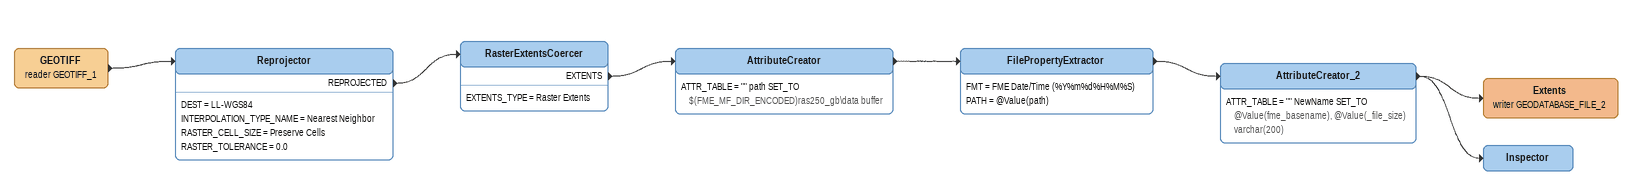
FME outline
GEOTIFF (reader GEOTIFF_1)
    -> Reprojector
Reprojector
    DEST = LL-WGS84
    INTERPOLATION_TYPE_NAME = Nearest Neighbor
    RASTER_CELL_SIZE = Preserve Cells
    RASTER_TOLERANCE = 0.0
    REPROJECTED -> RasterExtentsCoercer
RasterExtentsCoercer
    EXTENTS_TYPE = Raster Extents
    EXTENTS -> AttributeCreator
AttributeCreator
    ATTR_TABLE = "" path SET_TO $(FME_MF_DIR_ENCODED)ras250_gb\data buffer
    -> FilePropertyExtractor
FilePropertyExtractor
    FMT = FME Date/Time (%Y%m%d%H%M%S)
    PATH = @Value(path)
    -> AttributeCreator_2
AttributeCreator_2
    ATTR_TABLE = "" NewName SET_TO @Value(fme_basename), @Value(_file_size) varchar(200)
    -> Extents (writer GEODATABASE_FILE_2)
    -> Inspector
Extents (writer GEODATABASE_FILE_2)
Inspector
